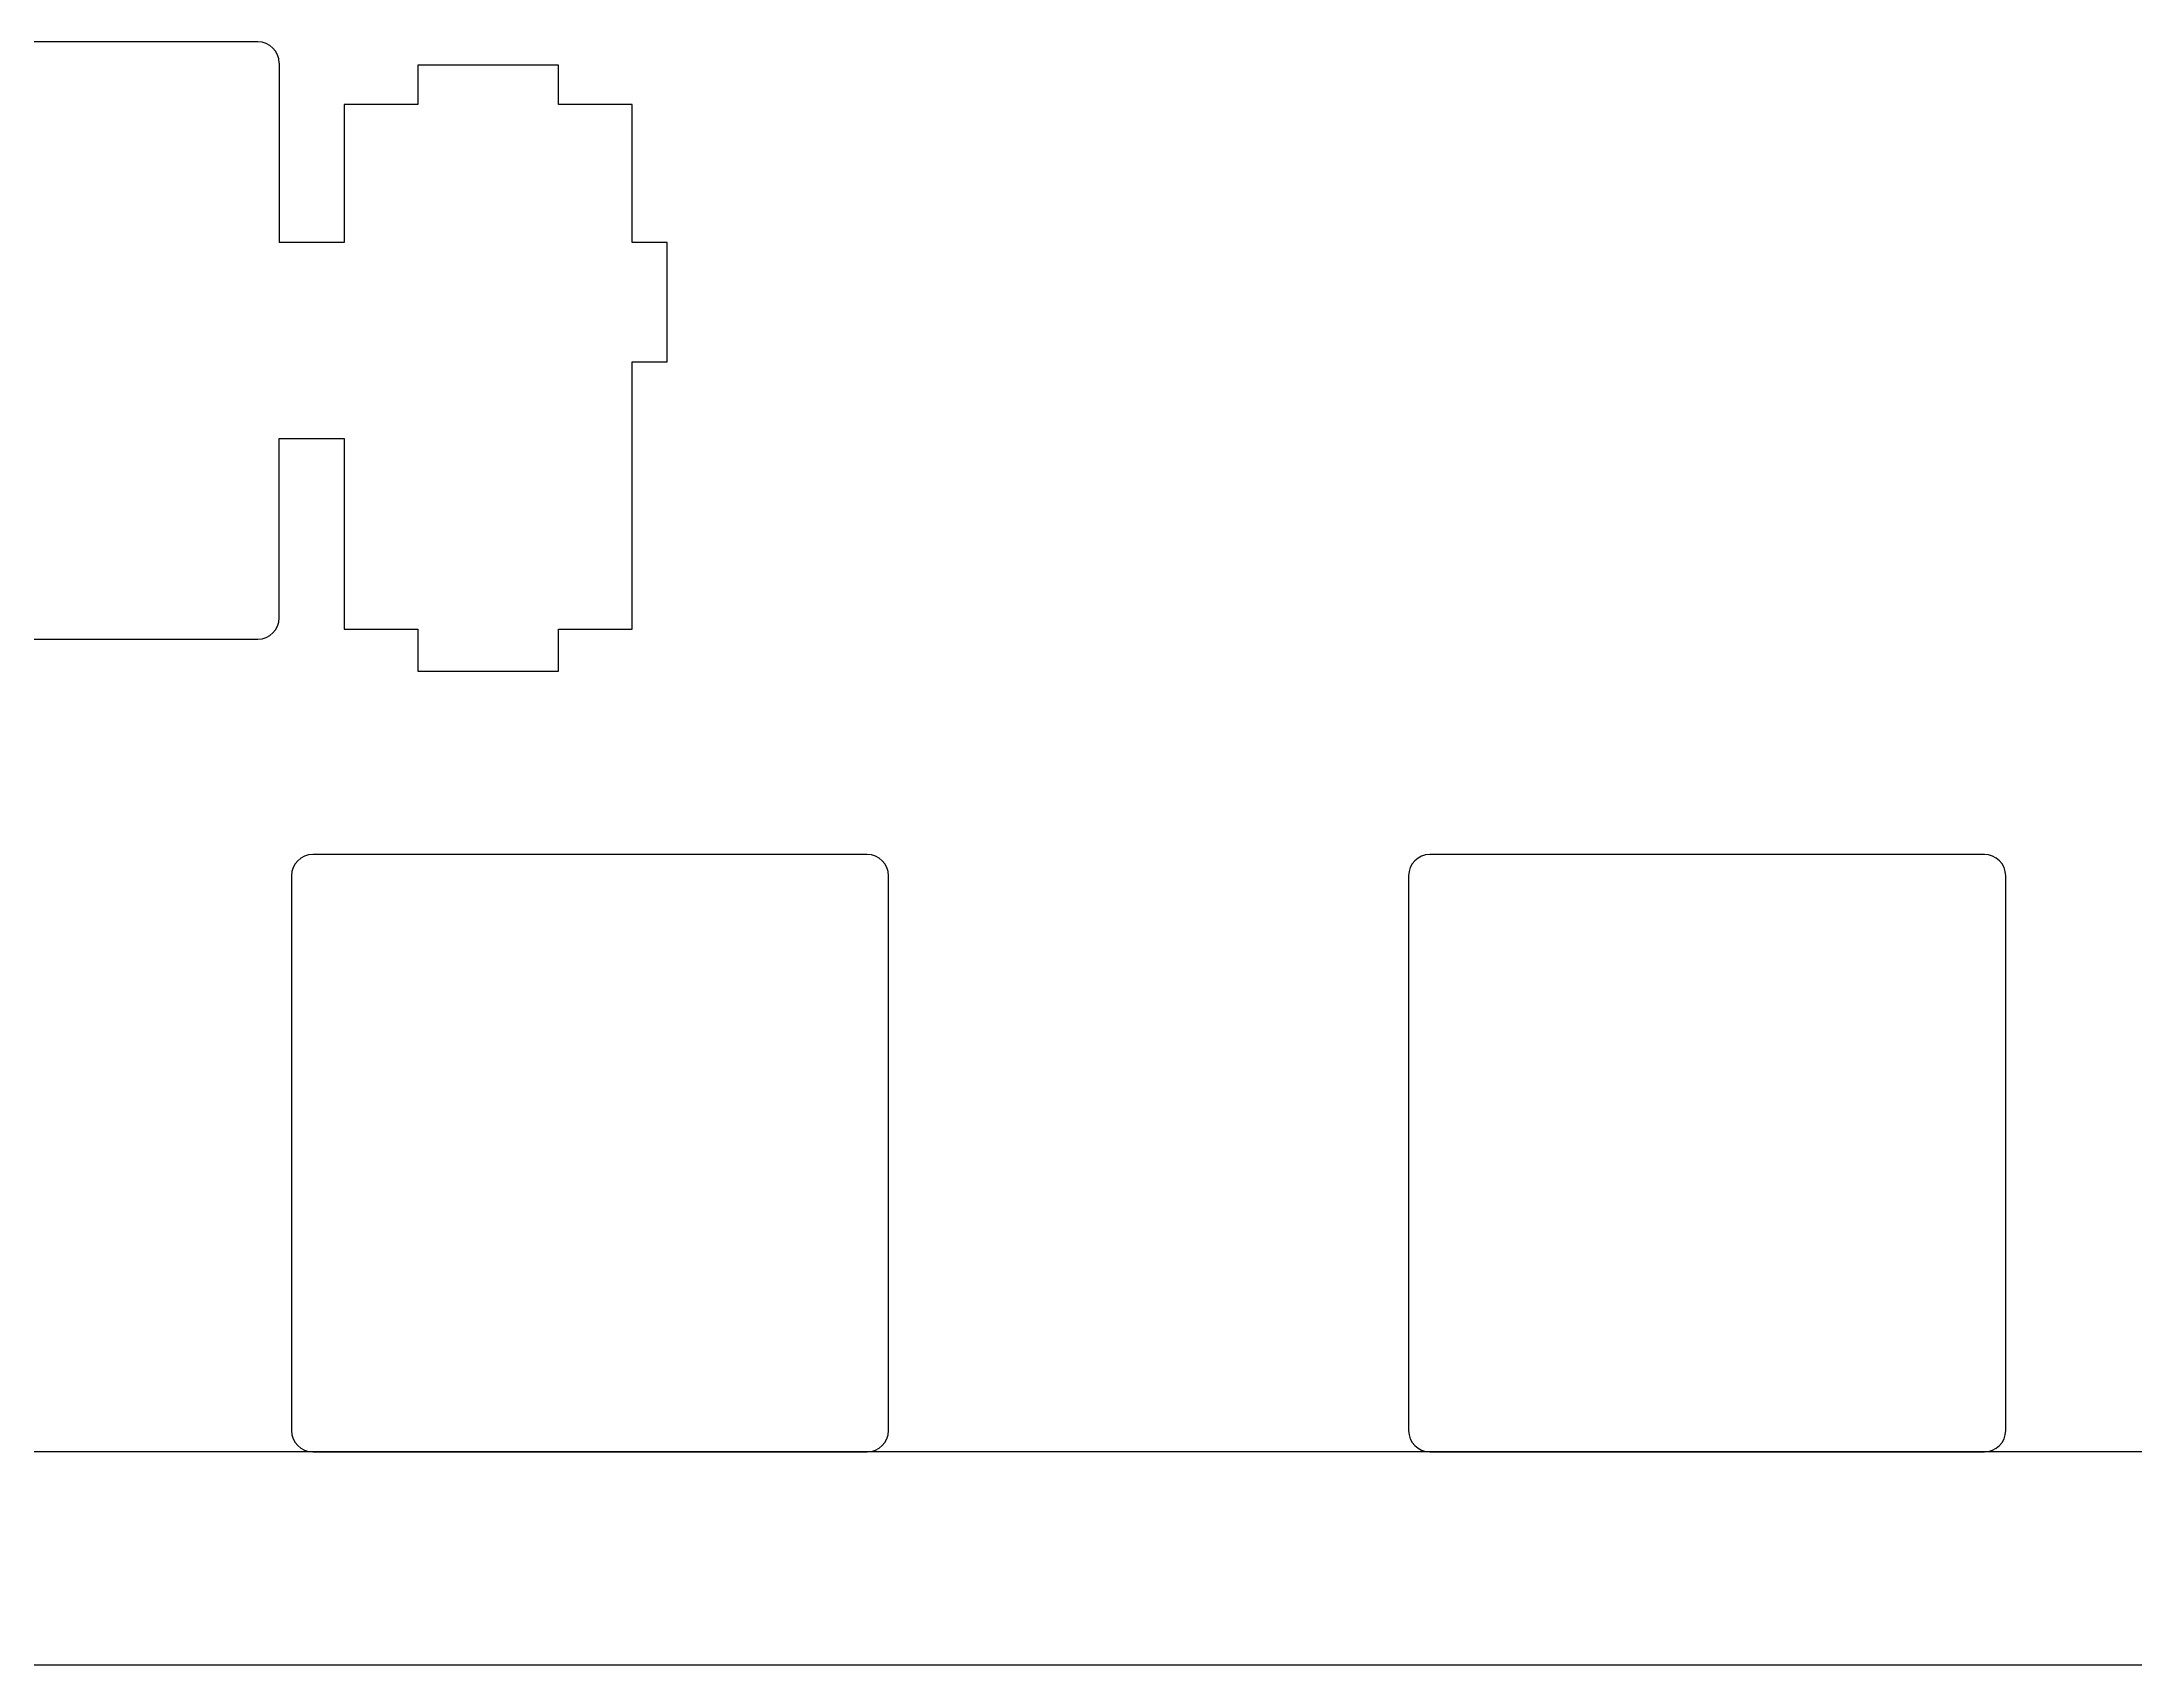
# Model space of a CAD drawing. Header units: millimetres. Extents: x 7 to 438, y -15 to 159.
# Drawn here: x 282.87 to 331.93, y 14.08 to 52.13 of the extents above; entities that cross this region are included whole.
import ezdxf

# ---------------------------------------------------------------- set-up
doc = ezdxf.new("R2010")
doc.units = ezdxf.units.MM
doc.header["$MEASUREMENT"] = 0
doc.layers.get('0').update_dxf_attribs({"linetype": 'CONTINUOUS'})
doc.layers.get('Defpoints').update_dxf_attribs({"linetype": 'CONTINUOUS'})
doc.dimstyles.get("Standard").update_dxf_attribs({"dimtxt": 0.18, "dimasz": 0.18, "dimexe": 0.18, "dimexo": 0.0625, "dimgap": 0.09, "dimtad": 0, "dimtih": 1, "dimtoh": 1, "dimdec": 4, "dimzin": 0, "dimdsep": 46, "dimtxsty": 'Standard', "dimcen": 0.09, "dimadec": 0, "dimazin": 0, "dimtfac": 1, "dimtdec": 4, "dimtofl": 0, "dimtmove": 0, "dimatfit": 3, "dimfxl": 1, "dimtolj": 1, "dimtzin": 0, "dimarcsym": 0})

# ---------------------------------------------------------------- blocks, each defined once
blk = doc.blocks.new('*D18')
at = {"color": 0, "linetype": 'Continuous', "lineweight": -2}
for p, q in [((366.455, 19.078), (7.528, 19.078)), ((7.708, 18.898), (7.708, 16.758)), ((7.708, 14.258), (7.708, 16.398)), ((437.523, 14.078), (7.528, 14.078))]:
    blk.add_line(p, q, dxfattribs=at)
at = {"color": 0, "linetype": 'Continuous'}
for points in [[(7.738, 18.898), (7.678, 18.898), (7.708, 19.078)], [(7.678, 14.258), (7.738, 14.258), (7.708, 14.078)]]:
    blk.add_solid(points, dxfattribs=at)
at = {"layer": 'Defpoints', "color": 0, "linetype": 'Continuous'}
for p in [(366.518, 19.078), (7.708, 14.078), (437.586, 14.078)]:
    blk.add_point(p, dxfattribs=at)
at = {"color": 0, "linetype": 'Continuous', "insert": (7.708, 16.578), "char_height": 0.18, "attachment_point": 5}
blk.add_mtext('\\A1;5.0000', dxfattribs=at)

msp = doc.modelspace()

# ---------------------------------------------------------------- linework, layer by layer
for p, q in [((287.93654, 52.12806), (274.93654, 52.12806)), ((274.93654, 38.12806), (287.93654, 38.12806)), ((302.22404, 33.07806), (289.22404, 33.07806)), ((328.41779, 33.07806), (315.41779, 33.07806)), ((288.72404, 32.57806), (288.72404, 19.57806)), ((302.72404, 19.57806), (302.72404, 32.57806)), ((314.91779, 32.57806), (314.91779, 19.57806)), ((328.91779, 19.57806), (328.91779, 32.57806)), ((289.22404, 19.07806), (302.22404, 19.07806)), ((315.41779, 19.07806), (328.41779, 19.07806))]:
    msp.add_line(p, q)
at = {"linetype": 'Continuous'}
for p, q in [((288.43654, 51.62806), (288.43579, 47.42706)), ((288.43654, 38.62806), (288.43579, 42.82716))]:
    msp.add_line(p, q, dxfattribs=at)
at = {"color": 0}
for p, q in [((294.98579, 51.57786), (291.68679, 51.57786)), ((291.68679, 51.57786), (291.68679, 50.65726)), ((294.98579, 50.65726), (294.98579, 51.57786)), ((291.68679, 50.65726), (289.96179, 50.65726)), ((289.96179, 50.65726), (289.96179, 47.42706)), ((296.71079, 50.65726), (294.98579, 50.65726)), ((296.71079, 47.42706), (296.71079, 50.65726)), ((289.96179, 47.42706), (288.43579, 47.42706)), ((297.53679, 47.42706), (296.71079, 47.42706)), ((297.53679, 44.62826), (297.53679, 47.42706)), ((296.71079, 38.35826), (296.71079, 44.62826)), ((296.71079, 44.62826), (297.53679, 44.62826)), ((288.43579, 42.82716), (289.96179, 42.82716)), ((289.96179, 42.82716), (289.96179, 38.35826)), ((289.96179, 38.35826), (291.68679, 38.35826)), ((291.68679, 38.35826), (291.68679, 37.37706)), ((294.98579, 37.37706), (294.98579, 38.35826)), ((294.98579, 38.35826), (296.71079, 38.35826)), ((291.68679, 37.37706), (294.98579, 37.37706))]:
    msp.add_line(p, q, dxfattribs=at)
for centre, start, end in [((287.93654, 51.62806), 0, 90), ((287.93654, 38.62806), 270, 0), ((289.22404, 32.57806), 90, 180), ((302.22404, 32.57806), 0, 90), ((315.41779, 32.57806), 90, 180), ((328.41779, 32.57806), 0, 90), ((289.22404, 19.57806), 180, 270), ((302.22404, 19.57806), 270, 0), ((315.41779, 19.57806), 180, 270), ((328.41779, 19.57806), 270, 0)]:
    msp.add_arc(centre, 0.5, start, end)

# ---------------------------------------------------------------- dimensions: what is measured, and where the dimension line sits
at = {"linetype": 'Continuous'}
dim = msp.add_linear_dim(base=(7.70849, 14.07806), p1=(366.51779, 19.07806), p2=(437.58555, 14.07806), angle=90, dimstyle='Standard', override={"dimtmove": 2}, dxfattribs=at)
dim.commit()
dim.dimension.update_dxf_attribs({"geometry": '*D18', "text_midpoint": (7.70849, 16.57806)})

doc.saveas('drawing.dxf')
